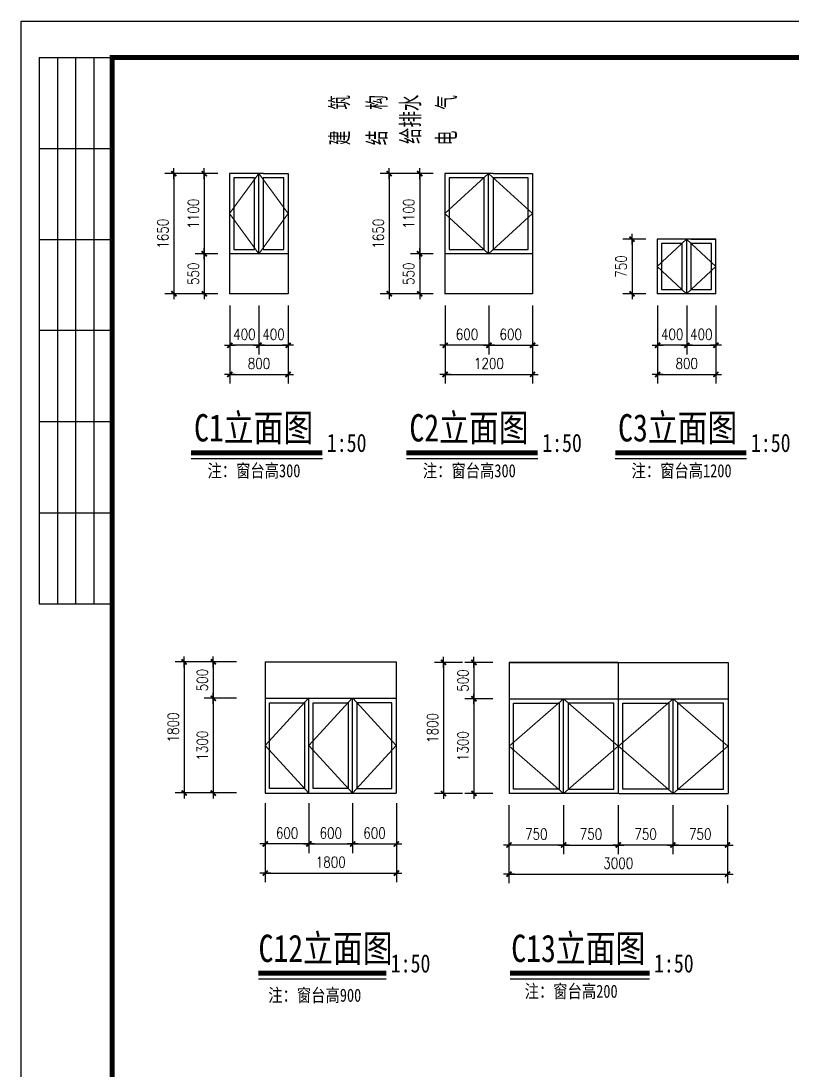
# Model space of a CAD drawing. Extents: x 12400 to 217743, y 90685 to 209848.
# Drawn here: x 175640 to 186236, y 118255 to 132670 of the extents above; entities that cross this region are included whole.
import ezdxf

# ---------------------------------------------------------------- set-up
doc = ezdxf.new("R2010")
doc.units = 0
doc.header["$LTSCALE"] = 200
doc.layers.get('0').update_dxf_attribs({"linetype": 'CONTINUOUS'})
doc.layers.get('DEFPOINTS').update_dxf_attribs({"linetype": 'CONTINUOUS'})
doc.layers.add('LAYER1', color=3, linetype='CONTINUOUS', lineweight=18)
for name, color, linetype in [('PUB_DIM', 3, 'CONTINUOUS'), ('PUB_TITLE', 143, 'CONTINUOUS'), ('WINDOW', 2, 'CONTINUOUS')]:
    doc.layers.add(name, color=color, linetype=linetype)
doc.styles.add('$', font='romans.shx', dxfattribs={"width": 0.7, "bigfont": 'china.shx'})
doc.styles.add('-黑体', font='SIMHEI.TTF', dxfattribs={"width": 0.8})
doc.styles.add('DIM_FONT', font='SIMPLEX', dxfattribs={"width": 0.8})
doc.dimstyles.new('DIMN50', dxfattribs={"dimscale": 0.5, "dimtxt": 300, "dimasz": 1, "dimexe": 250, "dimexo": 300, "dimgap": 150, "dimtad": 1, "dimdec": 0, "dimzin": 0, "dimdsep": 46, "dimtxsty": 'DIM_FONT', "dimblk": '_DIMX', "dimblk1": 'DOTSMALL', "dimblk2": 'DOTSMALL', "dimcen": 2.5, "dimclrt": 7, "dimadec": 0, "dimazin": 0, "dimtfac": 1, "dimtdec": 0, "dimtix": 1, "dimtmove": 2, "dimatfit": 3, "dimldrblk": '_DIMX', "dimfxl": 0, "dimtolj": 1, "dimtzin": 0, "dimarcsym": 0})

# ---------------------------------------------------------------- blocks, each defined once
blk = doc.blocks.new('_DIMX')
blk.add_line((-150, 0), (150, 0))
at = {"const_width": 50}
blk.add_lwpolyline([(-70, -70), (70, 70)], dxfattribs=at)
blk = doc.blocks.new('*D2437')
at = {"layer": 'DEFPOINTS', "color": 0, "linetype": 'Continuous'}
for p in [(178506, 128666), (179306, 128243), (179306, 127818)]:
    blk.add_point(p, dxfattribs=at)
at = {"layer": 'PUB_DIM', "color": 0, "linetype": 'Continuous', "lineweight": -2}
for p, q in [((178506, 128516), (178506, 127693)), ((179306, 128093), (179306, 127693)), ((178507, 127818), (179306, 127818))]:
    blk.add_line(p, q, dxfattribs=at)
at = {"layer": 'PUB_DIM', "color": 0, "linetype": 'Continuous', "lineweight": -2, "xscale": 0.5, "yscale": 0.5, "zscale": 0.5, "rotation": 180}
blk.add_blockref('_DIMX', (178506, 127818), dxfattribs=at)
at = {"layer": 'PUB_DIM', "color": 0, "linetype": 'Continuous', "lineweight": -2, "xscale": 0.5, "yscale": 0.5, "zscale": 0.5}
blk.add_blockref('_DIMX', (179306, 127818), dxfattribs=at)
at = {"layer": 'PUB_DIM', "color": 7, "linetype": 'Continuous', "insert": (178906, 127968), "char_height": 150, "attachment_point": 5, "style": 'DIM_FONT'}
blk.add_mtext('\\A1;800', dxfattribs=at)
blk = doc.blocks.new('_DOTSMALL')
at = {"color": 0, "linetype": 'ByBlock', "const_width": 0.5}
blk.add_lwpolyline([(-0.0625, 0, 1), (0.0625, 0, 1)], format="xyb", close=True, dxfattribs=at)
blk = doc.blocks.new('*D2438')
at = {"layer": 'DEFPOINTS', "color": 0, "linetype": 'Continuous'}
for p in [(178429, 130575), (177738, 128925), (178429, 128925)]:
    blk.add_point(p, dxfattribs=at)
at = {"layer": 'PUB_DIM', "color": 0, "linetype": 'Continuous', "lineweight": -2}
for p, q in [((178279, 130575), (177613, 130575)), ((177738, 130575), (177738, 128926)), ((178279, 128925), (177613, 128925))]:
    blk.add_line(p, q, dxfattribs=at)
at = {"layer": 'PUB_DIM', "color": 0, "linetype": 'Continuous', "lineweight": -2, "xscale": 0.5, "yscale": 0.5, "zscale": 0.5}
for p, rotation in [((177738, 130575), 90), ((177738, 128925), 270)]:
    blk.add_blockref('_DIMX', p, dxfattribs=dict(at, rotation=rotation))
at = {"layer": 'PUB_DIM', "color": 7, "linetype": 'Continuous', "insert": (177588, 129750), "char_height": 150, "attachment_point": 5, "rotation": 90, "style": 'DIM_FONT'}
blk.add_mtext('\\A1;1650', dxfattribs=at)
blk = doc.blocks.new('*D2439')
at = {"layer": 'DEFPOINTS', "color": 0, "linetype": 'Continuous'}
for p in [(178493, 130575), (178156, 129475), (178493, 129475)]:
    blk.add_point(p, dxfattribs=at)
at = {"layer": 'PUB_DIM', "color": 0, "linetype": 'Continuous', "lineweight": -2}
for p, q in [((178343, 130575), (178031, 130575)), ((178156, 130575), (178156, 129476)), ((178343, 129475), (178031, 129475))]:
    blk.add_line(p, q, dxfattribs=at)
at = {"layer": 'PUB_DIM', "color": 0, "linetype": 'Continuous', "lineweight": -2, "xscale": 0.5, "yscale": 0.5, "zscale": 0.5}
for p, rotation in [((178156, 130575), 90), ((178156, 129475), 270)]:
    blk.add_blockref('_DIMX', p, dxfattribs=dict(at, rotation=rotation))
at = {"layer": 'PUB_DIM', "color": 7, "linetype": 'Continuous', "insert": (178006, 130025), "char_height": 150, "attachment_point": 5, "rotation": 90, "style": 'DIM_FONT'}
blk.add_mtext('\\A1;1100', dxfattribs=at)
blk = doc.blocks.new('*D2440')
at = {"layer": 'DEFPOINTS', "color": 0, "linetype": 'Continuous'}
for p in [(178506, 128914), (178906, 128914), (178506, 128218)]:
    blk.add_point(p, dxfattribs=at)
at = {"layer": 'PUB_DIM', "color": 0, "linetype": 'Continuous', "lineweight": -2}
for p, q in [((178506, 128764), (178506, 128093)), ((178906, 128764), (178906, 128093)), ((178506, 128218), (178505, 128218)), ((178906, 128218), (178506, 128218)), ((178907, 128218), (178907, 128218))]:
    blk.add_line(p, q, dxfattribs=at)
at = {"layer": 'PUB_DIM', "color": 0, "linetype": 'Continuous', "lineweight": -2, "xscale": 0.5, "yscale": 0.5, "zscale": 0.5}
blk.add_blockref('_DIMX', (178506, 128218), dxfattribs=at)
at = {"layer": 'PUB_DIM', "color": 0, "linetype": 'Continuous', "lineweight": -2, "xscale": 0.5, "yscale": 0.5, "zscale": 0.5, "rotation": 180}
blk.add_blockref('_DIMX', (178906, 128218), dxfattribs=at)
at = {"layer": 'PUB_DIM', "color": 7, "linetype": 'Continuous', "insert": (178706, 128368), "char_height": 150, "attachment_point": 5, "style": 'DIM_FONT'}
blk.add_mtext('\\A1;400', dxfattribs=at)
blk = doc.blocks.new('*D2441')
at = {"layer": 'DEFPOINTS', "color": 0, "linetype": 'Continuous'}
for p in [(178493, 129475), (178156, 128925), (178493, 128925)]:
    blk.add_point(p, dxfattribs=at)
at = {"layer": 'PUB_DIM', "color": 0, "linetype": 'Continuous', "lineweight": -2}
for p, q in [((178343, 129475), (178031, 129475)), ((178156, 129475), (178156, 128926)), ((178343, 128925), (178031, 128925))]:
    blk.add_line(p, q, dxfattribs=at)
at = {"layer": 'PUB_DIM', "color": 0, "linetype": 'Continuous', "lineweight": -2, "xscale": 0.5, "yscale": 0.5, "zscale": 0.5}
for p, rotation in [((178156, 129475), 90), ((178156, 128925), 270)]:
    blk.add_blockref('_DIMX', p, dxfattribs=dict(at, rotation=rotation))
at = {"layer": 'PUB_DIM', "color": 7, "linetype": 'Continuous', "insert": (178006, 129200), "char_height": 150, "attachment_point": 5, "rotation": 90, "style": 'DIM_FONT'}
blk.add_mtext('\\A1;550', dxfattribs=at)
blk = doc.blocks.new('*D2442')
at = {"layer": 'DEFPOINTS', "color": 0, "linetype": 'Continuous'}
for p in [(178906, 128914), (179306, 128914), (179306, 128218)]:
    blk.add_point(p, dxfattribs=at)
at = {"layer": 'PUB_DIM', "color": 0, "linetype": 'Continuous', "lineweight": -2}
for p, q in [((178906, 128764), (178906, 128093)), ((179306, 128764), (179306, 128093)), ((178906, 128218), (178905, 128218)), ((178906, 128218), (179306, 128218)), ((179307, 128218), (179307, 128218))]:
    blk.add_line(p, q, dxfattribs=at)
at = {"layer": 'PUB_DIM', "color": 0, "linetype": 'Continuous', "lineweight": -2, "xscale": 0.5, "yscale": 0.5, "zscale": 0.5}
blk.add_blockref('_DIMX', (178906, 128218), dxfattribs=at)
at = {"layer": 'PUB_DIM', "color": 0, "linetype": 'Continuous', "lineweight": -2, "xscale": 0.5, "yscale": 0.5, "zscale": 0.5, "rotation": 180}
blk.add_blockref('_DIMX', (179306, 128218), dxfattribs=at)
at = {"layer": 'PUB_DIM', "color": 7, "linetype": 'Continuous', "insert": (179106, 128368), "char_height": 150, "attachment_point": 5, "style": 'DIM_FONT'}
blk.add_mtext('\\A1;400', dxfattribs=at)
blk = doc.blocks.new('*D2448')
at = {"layer": 'DEFPOINTS', "color": 0, "linetype": 'Continuous'}
for p in [(181449, 130575), (181112, 129475), (181449, 129475)]:
    blk.add_point(p, dxfattribs=at)
at = {"layer": 'PUB_DIM', "color": 0, "linetype": 'Continuous', "lineweight": -2}
for p, q in [((181299, 130575), (180987, 130575)), ((181112, 130575), (181112, 129476)), ((181299, 129475), (180987, 129475))]:
    blk.add_line(p, q, dxfattribs=at)
at = {"layer": 'PUB_DIM', "color": 0, "linetype": 'Continuous', "lineweight": -2, "xscale": 0.5, "yscale": 0.5, "zscale": 0.5}
for p, rotation in [((181112, 130575), 90), ((181112, 129475), 270)]:
    blk.add_blockref('_DIMX', p, dxfattribs=dict(at, rotation=rotation))
at = {"layer": 'PUB_DIM', "color": 7, "linetype": 'Continuous', "insert": (180962, 130025), "char_height": 150, "attachment_point": 5, "rotation": 90, "style": 'DIM_FONT'}
blk.add_mtext('\\A1;1100', dxfattribs=at)
blk = doc.blocks.new('*D2449')
at = {"layer": 'DEFPOINTS', "color": 0, "linetype": 'Continuous'}
for p in [(181385, 130575), (180694, 128925), (181385, 128925)]:
    blk.add_point(p, dxfattribs=at)
at = {"layer": 'PUB_DIM', "color": 0, "linetype": 'Continuous', "lineweight": -2}
for p, q in [((181235, 130575), (180569, 130575)), ((180694, 130575), (180694, 128926)), ((181235, 128925), (180569, 128925))]:
    blk.add_line(p, q, dxfattribs=at)
at = {"layer": 'PUB_DIM', "color": 0, "linetype": 'Continuous', "lineweight": -2, "xscale": 0.5, "yscale": 0.5, "zscale": 0.5}
for p, rotation in [((180694, 130575), 90), ((180694, 128925), 270)]:
    blk.add_blockref('_DIMX', p, dxfattribs=dict(at, rotation=rotation))
at = {"layer": 'PUB_DIM', "color": 7, "linetype": 'Continuous', "insert": (180544, 129750), "char_height": 150, "attachment_point": 5, "rotation": 90, "style": 'DIM_FONT'}
blk.add_mtext('\\A1;1650', dxfattribs=at)
blk = doc.blocks.new('*D2450')
at = {"layer": 'DEFPOINTS', "color": 0, "linetype": 'Continuous'}
for p in [(181449, 129475), (181112, 128925), (181449, 128925)]:
    blk.add_point(p, dxfattribs=at)
at = {"layer": 'PUB_DIM', "color": 0, "linetype": 'Continuous', "lineweight": -2}
for p, q in [((181299, 129475), (180987, 129475)), ((181112, 129475), (181112, 128926)), ((181299, 128925), (180987, 128925))]:
    blk.add_line(p, q, dxfattribs=at)
at = {"layer": 'PUB_DIM', "color": 0, "linetype": 'Continuous', "lineweight": -2, "xscale": 0.5, "yscale": 0.5, "zscale": 0.5}
for p, rotation in [((181112, 129475), 90), ((181112, 128925), 270)]:
    blk.add_blockref('_DIMX', p, dxfattribs=dict(at, rotation=rotation))
at = {"layer": 'PUB_DIM', "color": 7, "linetype": 'Continuous', "insert": (180962, 129200), "char_height": 150, "attachment_point": 5, "rotation": 90, "style": 'DIM_FONT'}
blk.add_mtext('\\A1;550', dxfattribs=at)
blk = doc.blocks.new('*D2451')
at = {"layer": 'DEFPOINTS', "color": 0, "linetype": 'Continuous'}
for p in [(181462, 128914), (182062, 128914), (181462, 128218)]:
    blk.add_point(p, dxfattribs=at)
at = {"layer": 'PUB_DIM', "color": 0, "linetype": 'Continuous', "lineweight": -2}
for p, q in [((181462, 128764), (181462, 128093)), ((182062, 128764), (182062, 128093)), ((182062, 128218), (181463, 128218))]:
    blk.add_line(p, q, dxfattribs=at)
at = {"layer": 'PUB_DIM', "color": 0, "linetype": 'Continuous', "lineweight": -2, "xscale": 0.5, "yscale": 0.5, "zscale": 0.5, "rotation": 180}
blk.add_blockref('_DIMX', (181462, 128218), dxfattribs=at)
at = {"layer": 'PUB_DIM', "color": 0, "linetype": 'Continuous', "lineweight": -2, "xscale": 0.5, "yscale": 0.5, "zscale": 0.5}
blk.add_blockref('_DIMX', (182062, 128218), dxfattribs=at)
at = {"layer": 'PUB_DIM', "color": 7, "linetype": 'Continuous', "insert": (181762, 128368), "char_height": 150, "attachment_point": 5, "style": 'DIM_FONT'}
blk.add_mtext('\\A1;600', dxfattribs=at)
blk = doc.blocks.new('*D2452')
at = {"layer": 'DEFPOINTS', "color": 0, "linetype": 'Continuous'}
for p in [(181462, 128666), (182662, 128243), (182662, 127818)]:
    blk.add_point(p, dxfattribs=at)
at = {"layer": 'PUB_DIM', "color": 0, "linetype": 'Continuous', "lineweight": -2}
for p, q in [((181462, 128516), (181462, 127693)), ((182662, 128093), (182662, 127693)), ((181463, 127818), (182662, 127818))]:
    blk.add_line(p, q, dxfattribs=at)
at = {"layer": 'PUB_DIM', "color": 0, "linetype": 'Continuous', "lineweight": -2, "xscale": 0.5, "yscale": 0.5, "zscale": 0.5, "rotation": 180}
blk.add_blockref('_DIMX', (181462, 127818), dxfattribs=at)
at = {"layer": 'PUB_DIM', "color": 0, "linetype": 'Continuous', "lineweight": -2, "xscale": 0.5, "yscale": 0.5, "zscale": 0.5}
blk.add_blockref('_DIMX', (182662, 127818), dxfattribs=at)
at = {"layer": 'PUB_DIM', "color": 7, "linetype": 'Continuous', "insert": (182062, 127968), "char_height": 150, "attachment_point": 5, "style": 'DIM_FONT'}
blk.add_mtext('\\A1;1200', dxfattribs=at)
blk = doc.blocks.new('*D2453')
at = {"layer": 'DEFPOINTS', "color": 0, "linetype": 'Continuous'}
for p in [(182062, 128914), (182662, 128914), (182662, 128218)]:
    blk.add_point(p, dxfattribs=at)
at = {"layer": 'PUB_DIM', "color": 0, "linetype": 'Continuous', "lineweight": -2}
for p, q in [((182062, 128764), (182062, 128093)), ((182662, 128764), (182662, 128093)), ((182063, 128218), (182662, 128218))]:
    blk.add_line(p, q, dxfattribs=at)
at = {"layer": 'PUB_DIM', "color": 0, "linetype": 'Continuous', "lineweight": -2, "xscale": 0.5, "yscale": 0.5, "zscale": 0.5, "rotation": 180}
blk.add_blockref('_DIMX', (182062, 128218), dxfattribs=at)
at = {"layer": 'PUB_DIM', "color": 0, "linetype": 'Continuous', "lineweight": -2, "xscale": 0.5, "yscale": 0.5, "zscale": 0.5}
blk.add_blockref('_DIMX', (182662, 128218), dxfattribs=at)
at = {"layer": 'PUB_DIM', "color": 7, "linetype": 'Continuous', "insert": (182362, 128368), "char_height": 150, "attachment_point": 5, "style": 'DIM_FONT'}
blk.add_mtext('\\A1;600', dxfattribs=at)
blk = doc.blocks.new('*D2454')
at = {"layer": 'DEFPOINTS', "color": 0, "linetype": 'Continuous'}
for p in [(184365, 129675), (184027, 128925), (184365, 128925)]:
    blk.add_point(p, dxfattribs=at)
at = {"layer": 'PUB_DIM', "color": 0, "linetype": 'Continuous', "lineweight": -2}
for p, q in [((184215, 129675), (183902, 129675)), ((184027, 129675), (184027, 128926)), ((184215, 128925), (183902, 128925))]:
    blk.add_line(p, q, dxfattribs=at)
at = {"layer": 'PUB_DIM', "color": 0, "linetype": 'Continuous', "lineweight": -2, "xscale": 0.5, "yscale": 0.5, "zscale": 0.5}
for p, rotation in [((184027, 129675), 90), ((184027, 128925), 270)]:
    blk.add_blockref('_DIMX', p, dxfattribs=dict(at, rotation=rotation))
at = {"layer": 'PUB_DIM', "color": 7, "linetype": 'Continuous', "insert": (183877, 129300), "char_height": 150, "attachment_point": 5, "rotation": 90, "style": 'DIM_FONT'}
blk.add_mtext('\\A1;750', dxfattribs=at)
blk = doc.blocks.new('*D2455')
at = {"layer": 'DEFPOINTS', "color": 0, "linetype": 'Continuous'}
for p in [(184378, 128914), (184778, 128914), (184378, 128218)]:
    blk.add_point(p, dxfattribs=at)
at = {"layer": 'PUB_DIM', "color": 0, "linetype": 'Continuous', "lineweight": -2}
for p, q in [((184378, 128764), (184378, 128093)), ((184778, 128764), (184778, 128093)), ((184377, 128218), (184377, 128218)), ((184778, 128218), (184378, 128218)), ((184778, 128218), (184779, 128218))]:
    blk.add_line(p, q, dxfattribs=at)
at = {"layer": 'PUB_DIM', "color": 0, "linetype": 'Continuous', "lineweight": -2, "xscale": 0.5, "yscale": 0.5, "zscale": 0.5}
blk.add_blockref('_DIMX', (184378, 128218), dxfattribs=at)
at = {"layer": 'PUB_DIM', "color": 0, "linetype": 'Continuous', "lineweight": -2, "xscale": 0.5, "yscale": 0.5, "zscale": 0.5, "rotation": 180}
blk.add_blockref('_DIMX', (184778, 128218), dxfattribs=at)
at = {"layer": 'PUB_DIM', "color": 7, "linetype": 'Continuous', "insert": (184578, 128368), "char_height": 150, "attachment_point": 5, "style": 'DIM_FONT'}
blk.add_mtext('\\A1;400', dxfattribs=at)
blk = doc.blocks.new('*D2456')
at = {"layer": 'DEFPOINTS', "color": 0, "linetype": 'Continuous'}
for p in [(184378, 128666), (185178, 128243), (185178, 127818)]:
    blk.add_point(p, dxfattribs=at)
at = {"layer": 'PUB_DIM', "color": 0, "linetype": 'Continuous', "lineweight": -2}
for p, q in [((184378, 128516), (184378, 127693)), ((185178, 128093), (185178, 127693)), ((184378, 127818), (185177, 127818))]:
    blk.add_line(p, q, dxfattribs=at)
at = {"layer": 'PUB_DIM', "color": 0, "linetype": 'Continuous', "lineweight": -2, "xscale": 0.5, "yscale": 0.5, "zscale": 0.5, "rotation": 180}
blk.add_blockref('_DIMX', (184378, 127818), dxfattribs=at)
at = {"layer": 'PUB_DIM', "color": 0, "linetype": 'Continuous', "lineweight": -2, "xscale": 0.5, "yscale": 0.5, "zscale": 0.5}
blk.add_blockref('_DIMX', (185178, 127818), dxfattribs=at)
at = {"layer": 'PUB_DIM', "color": 7, "linetype": 'Continuous', "insert": (184778, 127968), "char_height": 150, "attachment_point": 5, "style": 'DIM_FONT'}
blk.add_mtext('\\A1;800', dxfattribs=at)
blk = doc.blocks.new('*D2457')
at = {"layer": 'DEFPOINTS', "color": 0, "linetype": 'Continuous'}
for p in [(184778, 128914), (185178, 128914), (185178, 128218)]:
    blk.add_point(p, dxfattribs=at)
at = {"layer": 'PUB_DIM', "color": 0, "linetype": 'Continuous', "lineweight": -2}
for p, q in [((184778, 128764), (184778, 128093)), ((185178, 128764), (185178, 128093)), ((184777, 128218), (184777, 128218)), ((184778, 128218), (185178, 128218)), ((185178, 128218), (185179, 128218))]:
    blk.add_line(p, q, dxfattribs=at)
at = {"layer": 'PUB_DIM', "color": 0, "linetype": 'Continuous', "lineweight": -2, "xscale": 0.5, "yscale": 0.5, "zscale": 0.5}
blk.add_blockref('_DIMX', (184778, 128218), dxfattribs=at)
at = {"layer": 'PUB_DIM', "color": 0, "linetype": 'Continuous', "lineweight": -2, "xscale": 0.5, "yscale": 0.5, "zscale": 0.5, "rotation": 180}
blk.add_blockref('_DIMX', (185178, 128218), dxfattribs=at)
at = {"layer": 'PUB_DIM', "color": 7, "linetype": 'Continuous', "insert": (184978, 128368), "char_height": 150, "attachment_point": 5, "style": 'DIM_FONT'}
blk.add_mtext('\\A1;400', dxfattribs=at)
blk = doc.blocks.new('*D2510')
at = {"layer": 'DEFPOINTS', "color": 0, "linetype": 'Continuous'}
for p in [(179592, 122081, -483), (180192, 122081, -483), (180192, 121372)]:
    blk.add_point(p, dxfattribs=at)
at = {"layer": 'PUB_DIM', "color": 0, "linetype": 'Continuous', "lineweight": -2}
for p, q in [((179592, 121931), (179592, 121247)), ((180192, 121931), (180192, 121247)), ((179592, 121372), (180191, 121372))]:
    blk.add_line(p, q, dxfattribs=at)
at = {"layer": 'PUB_DIM', "color": 0, "linetype": 'Continuous', "lineweight": -2, "xscale": 0.5, "yscale": 0.5, "zscale": 0.5, "rotation": 180}
blk.add_blockref('_DIMX', (179592, 121372), dxfattribs=at)
at = {"layer": 'PUB_DIM', "color": 0, "linetype": 'Continuous', "lineweight": -2, "xscale": 0.5, "yscale": 0.5, "zscale": 0.5}
blk.add_blockref('_DIMX', (180192, 121372), dxfattribs=at)
at = {"layer": 'PUB_DIM', "color": 7, "linetype": 'Continuous', "insert": (179892, 121522), "char_height": 150, "attachment_point": 5, "style": 'DIM_FONT'}
blk.add_mtext('\\A1;600', dxfattribs=at)
blk = doc.blocks.new('*D2511')
at = {"layer": 'DEFPOINTS', "color": 0, "linetype": 'Continuous'}
for p in [(178992, 122081), (179592, 122081, -483), (178992, 121372)]:
    blk.add_point(p, dxfattribs=at)
at = {"layer": 'PUB_DIM', "color": 0, "linetype": 'Continuous', "lineweight": -2}
for p, q in [((178992, 121931), (178992, 121247)), ((179592, 121931), (179592, 121247)), ((179591, 121372), (178992, 121372))]:
    blk.add_line(p, q, dxfattribs=at)
at = {"layer": 'PUB_DIM', "color": 0, "linetype": 'Continuous', "lineweight": -2, "xscale": 0.5, "yscale": 0.5, "zscale": 0.5, "rotation": 180}
blk.add_blockref('_DIMX', (178992, 121372), dxfattribs=at)
at = {"layer": 'PUB_DIM', "color": 0, "linetype": 'Continuous', "lineweight": -2, "xscale": 0.5, "yscale": 0.5, "zscale": 0.5}
blk.add_blockref('_DIMX', (179592, 121372), dxfattribs=at)
at = {"layer": 'PUB_DIM', "color": 7, "linetype": 'Continuous', "insert": (179292, 121522), "char_height": 150, "attachment_point": 5, "style": 'DIM_FONT'}
blk.add_mtext('\\A1;600', dxfattribs=at)
blk = doc.blocks.new('*D2512')
at = {"layer": 'DEFPOINTS', "color": 0, "linetype": 'Continuous'}
for p in [(178992, 121793), (180792, 121397), (180792, 120972)]:
    blk.add_point(p, dxfattribs=at)
at = {"layer": 'PUB_DIM', "color": 0, "linetype": 'Continuous', "lineweight": -2}
for p, q in [((178992, 121643), (178992, 120847)), ((180792, 121247), (180792, 120847)), ((178992, 120972), (180791, 120972))]:
    blk.add_line(p, q, dxfattribs=at)
at = {"layer": 'PUB_DIM', "color": 0, "linetype": 'Continuous', "lineweight": -2, "xscale": 0.5, "yscale": 0.5, "zscale": 0.5, "rotation": 180}
blk.add_blockref('_DIMX', (178992, 120972), dxfattribs=at)
at = {"layer": 'PUB_DIM', "color": 0, "linetype": 'Continuous', "lineweight": -2, "xscale": 0.5, "yscale": 0.5, "zscale": 0.5}
blk.add_blockref('_DIMX', (180792, 120972), dxfattribs=at)
at = {"layer": 'PUB_DIM', "color": 7, "linetype": 'Continuous', "insert": (179892, 121122), "char_height": 150, "attachment_point": 5, "style": 'DIM_FONT'}
blk.add_mtext('\\A1;1800', dxfattribs=at)
blk = doc.blocks.new('*D2513')
at = {"layer": 'DEFPOINTS', "color": 0, "linetype": 'Continuous'}
for p in [(178746, 123872), (178279, 123372), (178746, 123372)]:
    blk.add_point(p, dxfattribs=at)
at = {"layer": 'PUB_DIM', "color": 0, "linetype": 'Continuous', "lineweight": -2}
for p, q in [((178596, 123872), (178154, 123872)), ((178279, 123871), (178279, 123372)), ((178596, 123372), (178154, 123372))]:
    blk.add_line(p, q, dxfattribs=at)
at = {"layer": 'PUB_DIM', "color": 0, "linetype": 'Continuous', "lineweight": -2, "xscale": 0.5, "yscale": 0.5, "zscale": 0.5}
for p, rotation in [((178279, 123872), 90), ((178279, 123372), 270)]:
    blk.add_blockref('_DIMX', p, dxfattribs=dict(at, rotation=rotation))
at = {"layer": 'PUB_DIM', "color": 7, "linetype": 'Continuous', "insert": (178129, 123622), "char_height": 150, "attachment_point": 5, "rotation": 90, "style": 'DIM_FONT'}
blk.add_mtext('\\A1;500', dxfattribs=at)
blk = doc.blocks.new('*D2514')
at = {"layer": 'DEFPOINTS', "color": 0, "linetype": 'Continuous'}
for p in [(178346, 123872), (177879, 122072), (178346, 122072)]:
    blk.add_point(p, dxfattribs=at)
at = {"layer": 'PUB_DIM', "color": 0, "linetype": 'Continuous', "lineweight": -2}
for p, q in [((178196, 123872), (177754, 123872)), ((177879, 123871), (177879, 122072)), ((178196, 122072), (177754, 122072))]:
    blk.add_line(p, q, dxfattribs=at)
at = {"layer": 'PUB_DIM', "color": 0, "linetype": 'Continuous', "lineweight": -2, "xscale": 0.5, "yscale": 0.5, "zscale": 0.5}
for p, rotation in [((177879, 123872), 90), ((177879, 122072), 270)]:
    blk.add_blockref('_DIMX', p, dxfattribs=dict(at, rotation=rotation))
at = {"layer": 'PUB_DIM', "color": 7, "linetype": 'Continuous', "insert": (177729, 122972), "char_height": 150, "attachment_point": 5, "rotation": 90, "style": 'DIM_FONT'}
blk.add_mtext('\\A1;1800', dxfattribs=at)
blk = doc.blocks.new('*D2515')
at = {"layer": 'DEFPOINTS', "color": 0, "linetype": 'Continuous'}
for p in [(178746, 123372), (178279, 122072), (178746, 122072)]:
    blk.add_point(p, dxfattribs=at)
at = {"layer": 'PUB_DIM', "color": 0, "linetype": 'Continuous', "lineweight": -2}
for p, q in [((178596, 123372), (178154, 123372)), ((178279, 123371), (178279, 122072)), ((178596, 122072), (178154, 122072))]:
    blk.add_line(p, q, dxfattribs=at)
at = {"layer": 'PUB_DIM', "color": 0, "linetype": 'Continuous', "lineweight": -2, "xscale": 0.5, "yscale": 0.5, "zscale": 0.5}
for p, rotation in [((178279, 123372), 90), ((178279, 122072), 270)]:
    blk.add_blockref('_DIMX', p, dxfattribs=dict(at, rotation=rotation))
at = {"layer": 'PUB_DIM', "color": 7, "linetype": 'Continuous', "insert": (178129, 122722), "char_height": 150, "attachment_point": 5, "rotation": 90, "style": 'DIM_FONT'}
blk.add_mtext('\\A1;1300', dxfattribs=at)
blk = doc.blocks.new('*D2516')
at = {"layer": 'DEFPOINTS', "color": 0, "linetype": 'Continuous'}
for p in [(183838, 122054), (184588, 122054, -483), (183838, 121358)]:
    blk.add_point(p, dxfattribs=at)
at = {"layer": 'PUB_DIM', "color": 0, "linetype": 'Continuous', "lineweight": -2}
for p, q in [((183838, 121904), (183838, 121233)), ((184588, 121904), (184588, 121233)), ((184588, 121358), (183839, 121358))]:
    blk.add_line(p, q, dxfattribs=at)
at = {"layer": 'PUB_DIM', "color": 0, "linetype": 'Continuous', "lineweight": -2, "xscale": 0.5, "yscale": 0.5, "zscale": 0.5, "rotation": 180}
blk.add_blockref('_DIMX', (183838, 121358), dxfattribs=at)
at = {"layer": 'PUB_DIM', "color": 0, "linetype": 'Continuous', "lineweight": -2, "xscale": 0.5, "yscale": 0.5, "zscale": 0.5}
blk.add_blockref('_DIMX', (184588, 121358), dxfattribs=at)
at = {"layer": 'PUB_DIM', "color": 7, "linetype": 'Continuous', "insert": (184213, 121508), "char_height": 150, "attachment_point": 5, "style": 'DIM_FONT'}
blk.add_mtext('\\A1;750', dxfattribs=at)
blk = doc.blocks.new('*D2517')
at = {"layer": 'DEFPOINTS', "color": 0, "linetype": 'Continuous'}
for p in [(184588, 122054, -483), (185338, 122054), (185338, 121358)]:
    blk.add_point(p, dxfattribs=at)
at = {"layer": 'PUB_DIM', "color": 0, "linetype": 'Continuous', "lineweight": -2}
for p, q in [((184588, 121904), (184588, 121233)), ((185338, 121904), (185338, 121233)), ((184589, 121358), (185338, 121358))]:
    blk.add_line(p, q, dxfattribs=at)
at = {"layer": 'PUB_DIM', "color": 0, "linetype": 'Continuous', "lineweight": -2, "xscale": 0.5, "yscale": 0.5, "zscale": 0.5, "rotation": 180}
blk.add_blockref('_DIMX', (184588, 121358), dxfattribs=at)
at = {"layer": 'PUB_DIM', "color": 0, "linetype": 'Continuous', "lineweight": -2, "xscale": 0.5, "yscale": 0.5, "zscale": 0.5}
blk.add_blockref('_DIMX', (185338, 121358), dxfattribs=at)
at = {"layer": 'PUB_DIM', "color": 7, "linetype": 'Continuous', "insert": (184963, 121508), "char_height": 150, "attachment_point": 5, "style": 'DIM_FONT'}
blk.add_mtext('\\A1;750', dxfattribs=at)
blk = doc.blocks.new('*D2518')
at = {"layer": 'DEFPOINTS', "color": 0, "linetype": 'Continuous'}
for p in [(182268, 123365), (181857, 122065), (182268, 122065)]:
    blk.add_point(p, dxfattribs=at)
at = {"layer": 'PUB_DIM', "color": 0, "linetype": 'Continuous', "lineweight": -2}
for p, q in [((182118, 123365), (181732, 123365)), ((181857, 123365), (181857, 122066)), ((182118, 122065), (181732, 122065))]:
    blk.add_line(p, q, dxfattribs=at)
at = {"layer": 'PUB_DIM', "color": 0, "linetype": 'Continuous', "lineweight": -2, "xscale": 0.5, "yscale": 0.5, "zscale": 0.5}
for p, rotation in [((181857, 123365), 90), ((181857, 122065), 270)]:
    blk.add_blockref('_DIMX', p, dxfattribs=dict(at, rotation=rotation))
at = {"layer": 'PUB_DIM', "color": 7, "linetype": 'Continuous', "insert": (181707, 122715), "char_height": 150, "attachment_point": 5, "rotation": 90, "style": 'DIM_FONT'}
blk.add_mtext('\\A1;1300', dxfattribs=at)
blk = doc.blocks.new('*D2519')
at = {"layer": 'DEFPOINTS', "color": 0, "linetype": 'Continuous'}
for p in [(182338, 121806), (185338, 121383), (185338, 120958)]:
    blk.add_point(p, dxfattribs=at)
at = {"layer": 'PUB_DIM', "color": 0, "linetype": 'Continuous', "lineweight": -2}
for p, q in [((182338, 121656), (182338, 120833)), ((185338, 121233), (185338, 120833)), ((182339, 120958), (185338, 120958))]:
    blk.add_line(p, q, dxfattribs=at)
at = {"layer": 'PUB_DIM', "color": 0, "linetype": 'Continuous', "lineweight": -2, "xscale": 0.5, "yscale": 0.5, "zscale": 0.5, "rotation": 180}
blk.add_blockref('_DIMX', (182338, 120958), dxfattribs=at)
at = {"layer": 'PUB_DIM', "color": 0, "linetype": 'Continuous', "lineweight": -2, "xscale": 0.5, "yscale": 0.5, "zscale": 0.5}
blk.add_blockref('_DIMX', (185338, 120958), dxfattribs=at)
at = {"layer": 'PUB_DIM', "color": 7, "linetype": 'Continuous', "insert": (183838, 121108), "char_height": 150, "attachment_point": 5, "style": 'DIM_FONT'}
blk.add_mtext('\\A1;3000', dxfattribs=at)
blk = doc.blocks.new('*D2520')
at = {"layer": 'DEFPOINTS', "color": 0, "linetype": 'Continuous'}
for p in [(182338, 122054), (183088, 122054, -483), (182338, 121358)]:
    blk.add_point(p, dxfattribs=at)
at = {"layer": 'PUB_DIM', "color": 0, "linetype": 'Continuous', "lineweight": -2}
for p, q in [((182338, 121904), (182338, 121233)), ((183088, 121904), (183088, 121233)), ((183088, 121358), (182339, 121358))]:
    blk.add_line(p, q, dxfattribs=at)
at = {"layer": 'PUB_DIM', "color": 0, "linetype": 'Continuous', "lineweight": -2, "xscale": 0.5, "yscale": 0.5, "zscale": 0.5, "rotation": 180}
blk.add_blockref('_DIMX', (182338, 121358), dxfattribs=at)
at = {"layer": 'PUB_DIM', "color": 0, "linetype": 'Continuous', "lineweight": -2, "xscale": 0.5, "yscale": 0.5, "zscale": 0.5}
blk.add_blockref('_DIMX', (183088, 121358), dxfattribs=at)
at = {"layer": 'PUB_DIM', "color": 7, "linetype": 'Continuous', "insert": (182713, 121508), "char_height": 150, "attachment_point": 5, "style": 'DIM_FONT'}
blk.add_mtext('\\A1;750', dxfattribs=at)
blk = doc.blocks.new('*D2521')
at = {"layer": 'DEFPOINTS', "color": 0, "linetype": 'Continuous'}
for p in [(183088, 122054, -483), (183838, 122054), (183838, 121358)]:
    blk.add_point(p, dxfattribs=at)
at = {"layer": 'PUB_DIM', "color": 0, "linetype": 'Continuous', "lineweight": -2}
for p, q in [((183088, 121904), (183088, 121233)), ((183838, 121904), (183838, 121233)), ((183089, 121358), (183838, 121358))]:
    blk.add_line(p, q, dxfattribs=at)
at = {"layer": 'PUB_DIM', "color": 0, "linetype": 'Continuous', "lineweight": -2, "xscale": 0.5, "yscale": 0.5, "zscale": 0.5, "rotation": 180}
blk.add_blockref('_DIMX', (183088, 121358), dxfattribs=at)
at = {"layer": 'PUB_DIM', "color": 0, "linetype": 'Continuous', "lineweight": -2, "xscale": 0.5, "yscale": 0.5, "zscale": 0.5}
blk.add_blockref('_DIMX', (183838, 121358), dxfattribs=at)
at = {"layer": 'PUB_DIM', "color": 7, "linetype": 'Continuous', "insert": (183463, 121508), "char_height": 150, "attachment_point": 5, "style": 'DIM_FONT'}
blk.add_mtext('\\A1;750', dxfattribs=at)
blk = doc.blocks.new('*D2579')
at = {"layer": 'DEFPOINTS', "color": 0, "linetype": 'Continuous'}
for p in [(180192, 122081, -483), (180792, 122081), (180792, 121372)]:
    blk.add_point(p, dxfattribs=at)
at = {"layer": 'PUB_DIM', "color": 0, "linetype": 'Continuous', "lineweight": -2}
for p, q in [((180192, 121931), (180192, 121247)), ((180792, 121931), (180792, 121247)), ((180192, 121372), (180791, 121372))]:
    blk.add_line(p, q, dxfattribs=at)
at = {"layer": 'PUB_DIM', "color": 0, "linetype": 'Continuous', "lineweight": -2, "xscale": 0.5, "yscale": 0.5, "zscale": 0.5, "rotation": 180}
blk.add_blockref('_DIMX', (180192, 121372), dxfattribs=at)
at = {"layer": 'PUB_DIM', "color": 0, "linetype": 'Continuous', "lineweight": -2, "xscale": 0.5, "yscale": 0.5, "zscale": 0.5}
blk.add_blockref('_DIMX', (180792, 121372), dxfattribs=at)
at = {"layer": 'PUB_DIM', "color": 7, "linetype": 'Continuous', "insert": (180492, 121522), "char_height": 150, "attachment_point": 5, "style": 'DIM_FONT'}
blk.add_mtext('\\A1;600', dxfattribs=at)
blk = doc.blocks.new('*D2598')
at = {"layer": 'DEFPOINTS', "color": 0, "linetype": 'Continuous'}
for p in [(181850, 123865), (181439, 122065), (181850, 122065)]:
    blk.add_point(p, dxfattribs=at)
at = {"layer": 'PUB_DIM', "color": 0, "linetype": 'Continuous', "lineweight": -2}
for p, q in [((181700, 123865), (181314, 123865)), ((181439, 123865), (181439, 122066)), ((181700, 122065), (181314, 122065))]:
    blk.add_line(p, q, dxfattribs=at)
at = {"layer": 'PUB_DIM', "color": 0, "linetype": 'Continuous', "lineweight": -2, "xscale": 0.5, "yscale": 0.5, "zscale": 0.5}
for p, rotation in [((181439, 123865), 90), ((181439, 122065), 270)]:
    blk.add_blockref('_DIMX', p, dxfattribs=dict(at, rotation=rotation))
at = {"layer": 'PUB_DIM', "color": 7, "linetype": 'Continuous', "insert": (181289, 122965), "char_height": 150, "attachment_point": 5, "rotation": 90, "style": 'DIM_FONT'}
blk.add_mtext('\\A1;1800', dxfattribs=at)
blk = doc.blocks.new('*D2599')
at = {"layer": 'DEFPOINTS', "color": 0, "linetype": 'Continuous'}
for p in [(182268, 123865), (181857, 123365), (182268, 123365)]:
    blk.add_point(p, dxfattribs=at)
at = {"layer": 'PUB_DIM', "color": 0, "linetype": 'Continuous', "lineweight": -2}
for p, q in [((182118, 123865), (181732, 123865)), ((181857, 123865), (181857, 123366)), ((182118, 123365), (181732, 123365))]:
    blk.add_line(p, q, dxfattribs=at)
at = {"layer": 'PUB_DIM', "color": 0, "linetype": 'Continuous', "lineweight": -2, "xscale": 0.5, "yscale": 0.5, "zscale": 0.5}
for p, rotation in [((181857, 123865), 90), ((181857, 123365), 270)]:
    blk.add_blockref('_DIMX', p, dxfattribs=dict(at, rotation=rotation))
at = {"layer": 'PUB_DIM', "color": 7, "linetype": 'Continuous', "insert": (181707, 123615), "char_height": 150, "attachment_point": 5, "rotation": 90, "style": 'DIM_FONT'}
blk.add_mtext('\\A1;500', dxfattribs=at)

msp = doc.modelspace()

# ---------------------------------------------------------------- linework, layer by layer
for p, q in [((177974.943, 126665.791), (179776.653, 126665.791)), ((180931.017, 126665.791), (182732.727, 126665.791)), ((183795.714, 126665.791), (185597.424, 126665.791)), ((178897.516, 119519.686), (180653.641, 119519.686)), ((182354.039, 119519.686), (184267.477, 119519.686))]:
    msp.add_line(p, q)
at = {"const_width": 69.444}
for points in [[(177974.943, 126743.029), (179776.653, 126743.029)], [(180931.017, 126743.029), (182732.727, 126743.029)], [(183795.714, 126743.029), (185597.424, 126743.029)], [(178897.516, 119596.924), (180653.641, 119596.924)], [(182354.039, 119596.924), (184267.477, 119596.924)]]:
    msp.add_lwpolyline(points, dxfattribs=at)
at = {"layer": 'LAYER1', "color": 8, "ltscale": 0.6}
for points in [[(178902.878, 130575.375), (178499.651, 130025.375), (178902.878, 129475.375)], [(178902.878, 130575.375), (179306.104, 130025.375), (178902.878, 129475.375)], [(182058.952, 130575.375), (181455.725, 130025.375), (182058.952, 129475.375)], [(182058.952, 130575.375), (182662.178, 130025.375), (182058.952, 129475.375)], [(184774.293, 129675.375), (184371.066, 129300.375), (184774.293, 128925.375)], [(184774.293, 129675.375), (185177.519, 129300.375), (184774.293, 128925.375)], [(179586.486, 123371.773), (178991.501, 122721.773), (179591.501, 122071.773)], [(180186.486, 123371.773), (179591.501, 122721.773), (180191.501, 122071.773)], [(180196.515, 123371.773), (180791.501, 122721.773), (180191.501, 122071.773)], [(183088.252, 123365.285), (182338.252, 122715.285), (183088.252, 122065.285)], [(183088.252, 123365.285), (183838.252, 122715.285), (183088.252, 122065.285)], [(184591.478, 123365.285), (183841.478, 122715.285), (184591.478, 122065.285)], [(184591.478, 123365.285), (185341.478, 122715.285), (184591.478, 122065.285)]]:
    msp.add_lwpolyline(points, dxfattribs=at)
at = {"layer": 'PUB_TITLE'}
for p, q in [((175889.69, 132170.244), (175889.69, 124670.244)), ((175889.69, 132170.244), (176889.69, 132170.244)), ((176139.69, 132170.244), (176139.69, 124670.244)), ((176389.69, 132170.244), (176389.69, 124670.244)), ((176639.69, 132170.244), (176639.69, 124670.244)), ((176889.69, 132170.244), (176889.69, 124670.244)), ((175889.69, 130920.244), (176889.69, 130920.244)), ((175889.69, 129670.244), (176889.69, 129670.244)), ((176889.69, 128420.244), (175889.69, 128420.244)), ((175889.69, 127170.244), (176889.69, 127170.244)), ((175889.69, 125920.244), (176889.69, 125920.244)), ((175889.69, 124670.244), (176889.69, 124670.244))]:
    msp.add_line(p, q, dxfattribs=at)
msp.add_lwpolyline([(217689.69, 102970.244), (175639.69, 102970.244), (175639.69, 132670.244), (217689.69, 132670.244)], close=True, dxfattribs=at)
at = {"layer": 'PUB_TITLE', "const_width": 70}
msp.add_lwpolyline([(176889.69, 103470.244), (176889.69, 132170.244), (217189.69, 132170.244), (217189.69, 103470.244)], close=True, dxfattribs=at)
at = {"layer": 'WINDOW', "color": 4}
for p, q in [((178499.651, 130575.375), (178499.651, 128925.375)), ((178966.104, 130575.375), (178499.651, 130575.375)), ((178966.104, 130575.375), (179306.104, 130575.375)), ((179306.104, 130575.375), (179306.104, 128925.375)), ((181455.725, 130575.375), (181455.725, 128925.375)), ((182122.178, 130575.375), (181455.725, 130575.375)), ((182122.178, 130575.375), (182662.178, 130575.375)), ((182662.178, 130575.375), (182662.178, 128925.375)), ((179306.104, 130075.375), (179306.104, 128925.375)), ((182662.178, 130075.375), (182662.178, 128925.375)), ((184371.066, 129675.375), (184371.066, 128925.375)), ((185177.519, 129675.375), (184371.066, 129675.375)), ((184837.519, 129675.375), (185177.519, 129675.375)), ((185177.519, 128925.375), (185177.519, 129675.375)), ((179306.104, 129475.375), (178499.651, 129475.375)), ((182662.178, 129475.375), (181455.725, 129475.375)), ((179306.104, 128925.375), (178499.651, 128925.375)), ((182662.178, 128925.375), (181455.725, 128925.375)), ((185177.519, 128925.375), (184371.066, 128925.375)), ((178991.501, 123871.773), (180791.501, 123871.773)), ((178991.501, 123871.773), (178991.501, 122071.773)), ((180791.501, 123871.773), (180791.501, 122071.773)), ((182338.252, 123865.285), (182338.252, 122065.285)), ((182338.252, 123865.285), (185344.705, 123865.285)), ((183838.252, 123865.285), (182338.252, 123865.285)), ((183838.252, 123865.285), (183838.252, 122065.285)), ((185344.705, 123865.285), (185344.705, 122065.285)), ((182338.252, 123465.285), (182338.252, 123465.285)), ((178991.501, 123371.773), (180791.501, 123371.773)), ((178991.501, 123271.773), (178991.501, 122071.773)), ((182338.252, 123365.285), (185344.705, 123365.285)), ((178991.501, 122071.773), (180791.501, 122071.773)), ((183838.252, 122065.285), (182338.252, 122065.285)), ((182338.252, 122065.285), (182338.252, 122065.285)), ((183844.705, 122065.285), (185344.705, 122065.285))]:
    msp.add_line(p, q, dxfattribs=at)
at = {"layer": 'WINDOW'}
for p, q in [((178902.878, 129475.375), (178902.878, 130575.375)), ((182058.952, 129475.375), (182058.952, 130575.375)), ((184774.293, 129675.375), (184774.293, 128925.375)), ((179591.501, 122071.773), (179591.501, 123371.773)), ((180191.501, 122071.773), (180191.501, 123371.773)), ((183088.252, 122065.285), (183088.252, 123365.285)), ((184591.478, 122065.285), (184591.478, 123365.285))]:
    msp.add_line(p, q, dxfattribs=at)
for points in [[(178842.878, 130515.375), (178559.651, 130515.375), (178559.651, 129535.375), (178842.878, 129535.375)], [(179246.104, 130515.375), (178962.878, 130515.375), (178962.878, 129535.375), (179246.104, 129535.375)], [(181998.952, 130515.375), (181515.725, 130515.375), (181515.725, 129535.375), (181998.952, 129535.375)], [(182602.178, 130515.375), (182118.952, 130515.375), (182118.952, 129535.375), (182602.178, 129535.375)], [(184714.293, 129615.375), (184431.066, 129615.375), (184431.066, 128985.375), (184714.293, 128985.375)], [(185117.519, 129615.375), (184834.293, 129615.375), (184834.293, 128985.375), (185117.519, 128985.375)], [(179051.501, 123311.773), (179531.501, 123311.773), (179531.501, 122131.773), (179051.501, 122131.773)], [(179651.501, 123311.773), (180131.501, 123311.773), (180131.501, 122131.773), (179651.501, 122131.773)], [(180731.501, 123311.773), (180251.501, 123311.773), (180251.501, 122131.773), (180731.501, 122131.773)], [(182398.252, 123305.285), (183028.252, 123305.285), (183028.252, 122125.285), (182398.252, 122125.285)], [(183778.252, 123305.285), (183148.252, 123305.285), (183148.252, 122125.285), (183778.252, 122125.285)], [(183901.478, 123305.285), (184531.478, 123305.285), (184531.478, 122125.285), (183901.478, 122125.285)], [(185281.478, 123305.285), (184651.478, 123305.285), (184651.478, 122125.285), (185281.478, 122125.285)]]:
    msp.add_lwpolyline(points, close=True, dxfattribs=at)
for points in [[(179531.501, 122131.773), (179051.501, 122131.773), (179051.501, 123311.773), (179531.501, 123311.773)], [(180131.501, 122131.773), (179651.501, 122131.773), (179651.501, 123311.773), (180131.501, 123311.773)], [(183028.252, 122125.285), (182398.252, 122125.285), (182398.252, 123305.285), (183028.252, 123305.285)]]:
    msp.add_lwpolyline(points, dxfattribs=at)

# ---------------------------------------------------------------- texts
at = {"style": '-黑体', "width": 0.8}
for s, height, p in [('C1立面图', 375, (178015.234, 126898.309)), ('C2立面图', 375, (180971.308, 126898.309)), ('C3立面图', 375, (183836.005, 126898.309)), ('1:50', 250, (179838.169, 126753.898)), ('1:50', 250, (182794.243, 126753.898)), ('1:50', 250, (185658.94, 126753.898)), ('注：窗台高300', 180, (178199.051, 126406.177)), ('注：窗台高300', 180, (181155.124, 126406.177)), ('注：窗台高1200', 180, (184019.822, 126406.177)), ('C12立面图', 375, (178900.306, 119752.204)), ('C13立面图', 375, (182369.541, 119752.204)), ('1:50', 250, (180715.157, 119607.794)), ('1:50', 250, (184328.993, 119607.794)), ('注：窗台高900', 180, (179033.994, 119205.956)), ('注：窗台高200', 180, (182553.357, 119260.072))]:
    msp.add_text(s, height=height, dxfattribs=at).set_placement(p)
at = {"layer": 'PUB_TITLE', "style": '$'}
for s, width, p in [('建  筑', 0.75, (180162.034, 130965.237)), ('结  构', 0.75, (180674.158, 130965.237)), ('给排水', 0.85, (181133.777, 130981.071)), ('电  气', 0.75, (181628.151, 130965.237))]:
    msp.add_text(s, height=280, rotation=90, dxfattribs=dict(at, width=width)).set_placement(p)

# ---------------------------------------------------------------- dimensions: what is measured, and where the dimension line sits
at = {"layer": 'PUB_DIM', "linetype": 'Continuous'}
for base, p1, p2, picture, middle in [((177737.893, 128925.375), (178429.093, 130575.375), (178429.093, 128925.375), '*D2438', (177587.893, 129750.375)), ((178155.865, 129475.375), (178493.305, 130575.375), (178493.305, 129475.375), '*D2439', (178005.865, 130025.375)), ((180693.967, 128925.375), (181385.167, 130575.375), (181385.167, 128925.375), '*D2449', (180543.967, 129750.375)), ((181111.939, 129475.375), (181449.379, 130575.375), (181449.379, 129475.375), '*D2448', (180961.939, 130025.375)), ((184027.28, 128925.375), (184364.72, 129675.375), (184364.72, 128925.375), '*D2454', (183877.28, 129300.375)), ((178155.865, 128925.375), (178493.305, 129475.375), (178493.305, 128925.375), '*D2441', (178005.865, 129200.375)), ((181111.939, 128925.375), (181449.379, 129475.375), (181449.379, 128925.375), '*D2450', (180961.939, 129200.375)), ((177879.417, 122071.773), (178345.811, 123871.773), (178345.811, 122071.773), '*D2514', (177729.417, 122971.773)), ((178279.417, 123371.773), (178745.811, 123871.773), (178745.811, 123371.773), '*D2513', (178129.417, 123621.773)), ((181438.888, 122065.285), (181849.721, 123865.285), (181849.721, 122065.285), '*D2598', (181288.888, 122965.285)), ((181856.86, 123365.285), (182267.693, 123865.285), (182267.693, 123365.285), '*D2599', (181706.86, 123615.285)), ((178279.417, 122071.773), (178745.811, 123371.773), (178745.811, 122071.773), '*D2515', (178129.417, 122721.773)), ((181856.86, 122065.285), (182267.693, 123365.285), (182267.693, 122065.285), '*D2518', (181706.86, 122715.285))]:
    dim = msp.add_linear_dim(base=base, p1=p1, p2=p2, angle=90, dimstyle='DIMN50', dxfattribs=at)
    dim.commit()
    dim.dimension.update_dxf_attribs({"geometry": picture, "text_midpoint": middle})
for base, p1, p2, picture, middle in [((178506.104, 128217.9), (178906.104, 128914.382), (178506.104, 128914.382), '*D2440', (178706.104, 128367.9)), ((179306.104, 128217.9), (178906.104, 128914.382), (179306.104, 128914.382), '*D2442', (179106.104, 128367.9)), ((181462.178, 128217.9), (182062.178, 128914.382), (181462.178, 128914.382), '*D2451', (181762.178, 128367.9)), ((182662.178, 128217.9), (182062.178, 128914.382), (182662.178, 128914.382), '*D2453', (182362.178, 128367.9)), ((184377.519, 128217.9), (184777.519, 128914.382), (184377.519, 128914.382), '*D2455', (184577.519, 128367.9)), ((185177.519, 128217.9), (184777.519, 128914.382), (185177.519, 128914.382), '*D2457', (184977.519, 128367.9)), ((179306.104, 127817.997), (178506.104, 128666.495), (179306.104, 128242.9), '*D2437', (178906.104, 127967.997)), ((182662.178, 127817.997), (181462.178, 128666.495), (182662.178, 128242.9), '*D2452', (182062.178, 127967.997)), ((185177.519, 127817.997), (184377.519, 128666.495), (185177.519, 128242.9), '*D2456', (184777.519, 127967.997)), ((178991.501, 121372.092, 482.681), (179591.501, 122080.965), (178991.501, 122080.965, 482.681), '*D2511', (179291.501, 121522.092, 482.681)), ((180191.501, 121372.092, 482.681), (179591.501, 122080.965), (180191.501, 122080.965), '*D2510', (179891.501, 121522.092, 482.681)), ((180791.501, 121372.092, 482.681), (180191.501, 122080.965), (180791.501, 122080.965, 482.681), '*D2579', (180491.501, 121522.092, 482.681)), ((182338.252, 121357.81, 482.681), (183088.252, 122054.292), (182338.252, 122054.292, 482.681), '*D2520', (182713.252, 121507.81, 482.681)), ((183838.252, 121357.81, 482.681), (183088.252, 122054.292), (183838.252, 122054.292, 482.681), '*D2521', (183463.252, 121507.81, 482.681)), ((183838.252, 121357.81, 482.681), (184588.252, 122054.292), (183838.252, 122054.292, 482.681), '*D2516', (184213.252, 121507.81, 482.681)), ((185338.252, 121357.81, 482.681), (184588.252, 122054.292), (185338.252, 122054.292, 482.681), '*D2517', (184963.252, 121507.81, 482.681)), ((185338.252, 120957.907), (182338.252, 121806.405), (185338.252, 121382.81), '*D2519', (183838.252, 121107.907)), ((180791.501, 120972.19), (178991.501, 121793.433), (180791.501, 121397.092), '*D2512', (179891.501, 121122.19))]:
    dim = msp.add_linear_dim(base=base, p1=p1, p2=p2, dimstyle='DIMN50', dxfattribs=at)
    dim.commit()
    dim.dimension.update_dxf_attribs({"geometry": picture, "text_midpoint": middle})

doc.saveas('drawing.dxf')
